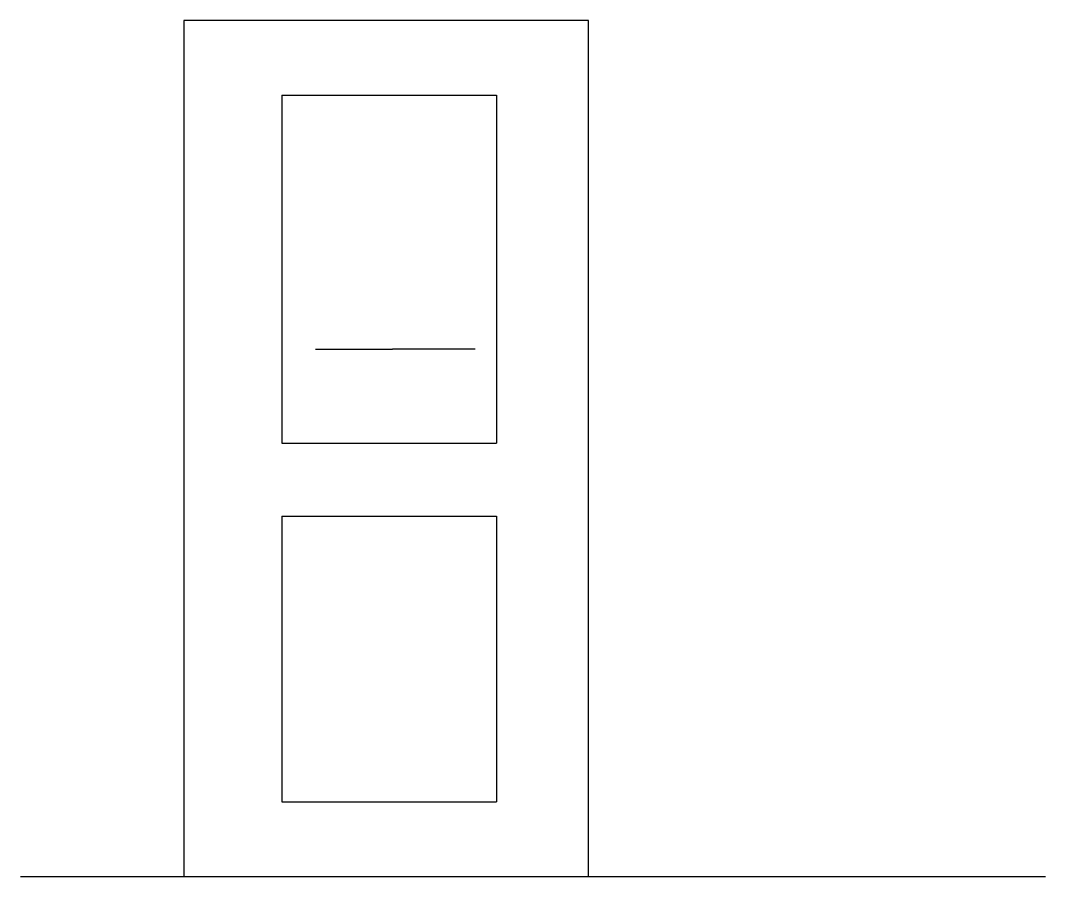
# Model space of a CAD drawing. Header units: metres. Extents: x 13446 to 13460, y 18575.2 to 18586.9.
import ezdxf

# ---------------------------------------------------------------- set-up
doc = ezdxf.new("R2010")
doc.units = ezdxf.units.M
doc.layers.add('PUB_DIM', color=90, linetype='Continuous')
doc.layers.add('WINDOW', color=3, linetype='Continuous')

msp = doc.modelspace()

# ---------------------------------------------------------------- linework, layer by layer
for points in [[(13453.74, 18575.23), (13453.74, 18586.92), (13448.21, 18586.92), (13448.21, 18575.23)], [(13445.98, 18575.23), (13459.98, 18575.23)]]:
    msp.add_lwpolyline(points)
at = {"layer": 'PUB_DIM'}
for p, q in [((13449.55, 18585.9), (13449.55, 18581.15)), ((13452.48, 18585.9), (13452.48, 18581.15)), ((13449.55, 18580.15), (13449.55, 18576.25)), ((13452.48, 18580.15), (13452.48, 18576.25))]:
    msp.add_line(p, q, dxfattribs=at)
for points in [[(13450.01, 18582.43), (13451.06, 18582.43)], [(13452.19, 18582.43), (13451.06, 18582.43)]]:
    msp.add_lwpolyline(points, dxfattribs=at)
at = {"layer": 'WINDOW'}
for p, q in [((13449.55, 18585.9), (13452.48, 18585.9)), ((13449.55, 18581.15), (13452.48, 18581.15)), ((13449.55, 18580.15), (13452.48, 18580.15)), ((13449.55, 18576.25), (13452.48, 18576.25))]:
    msp.add_line(p, q, dxfattribs=at)

doc.saveas('drawing.dxf')
